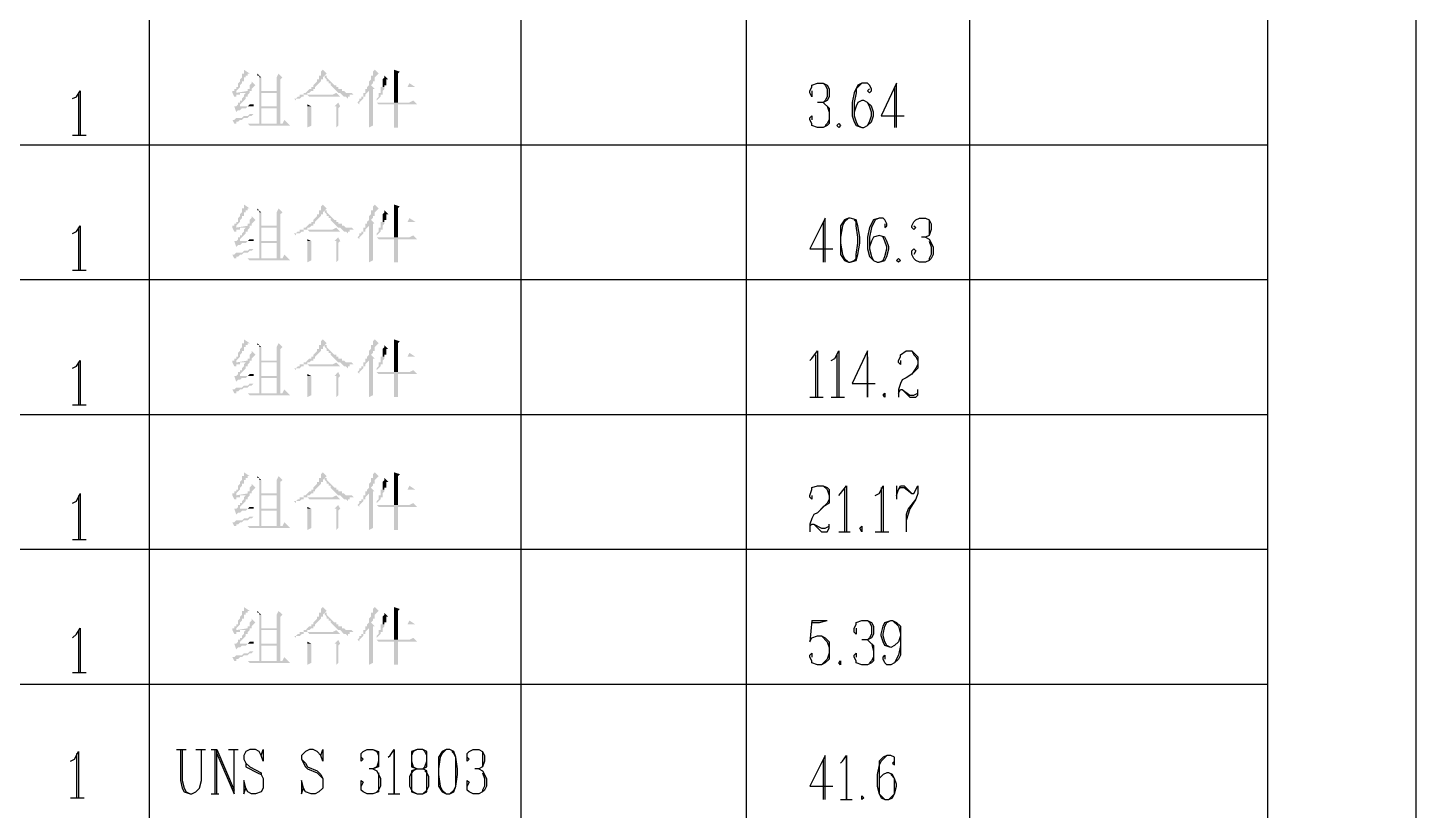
# Model space of a CAD drawing. Extents: x 51 to 246, y 3 to 417.
# Drawn here: x 215.34 to 245.87, y 81.17 to 98.37 of the extents above; entities that cross this region are included whole.
import ezdxf

# ---------------------------------------------------------------- set-up
doc = ezdxf.new("R2010")
doc.units = 0
doc.header["$MEASUREMENT"] = 0
doc.layers.add('_____1', color=160, linetype='Continuous')

msp = doc.modelspace()

# ---------------------------------------------------------------- hatches: boundary and pattern name
at = {"layer": '_____1'}
for points in [[(220.091, 97.451), (220.091, 97.366), (220.049, 97.366), (220.049, 97.282), (220.006, 97.239), (220.006, 97.197), (219.964, 97.155), (219.964, 97.07), (219.922, 97.07), (219.922, 97.028), (219.879, 97.028), (219.879, 96.985), (219.837, 96.985), (219.837, 96.943), (219.879, 96.858), (219.922, 96.858), (219.922, 96.901), (220.006, 96.901), (220.006, 96.943), (220.133, 96.943), (219.922, 96.943), (219.922, 96.985), (220.006, 97.07), (220.006, 97.112), (220.049, 97.155), (220.049, 97.197), (220.091, 97.197), (220.091, 97.282), (220.133, 97.282), (220.133, 97.324), (220.176, 97.324), (220.176, 97.366), (220.218, 97.366)], [(221.827, 97.451), (221.784, 97.409), (221.784, 97.324), (221.742, 97.324), (221.742, 97.239), (221.7, 97.239), (221.7, 97.197), (221.615, 97.112), (221.615, 97.07), (221.573, 97.07), (221.573, 97.028), (221.53, 97.028), (221.446, 96.943), (221.403, 96.943), (221.403, 96.901), (221.319, 96.901), (221.319, 96.858), (221.276, 96.858), (221.234, 96.816), (221.192, 96.816), (221.234, 96.774), (221.234, 96.816), (221.319, 96.816), (221.361, 96.858), (221.403, 96.858), (221.403, 96.901), (221.488, 96.901), (221.488, 96.943), (221.53, 96.943), (221.573, 96.985), (221.615, 96.985), (221.615, 97.028), (221.657, 97.028), (221.657, 97.07), (221.784, 97.197), (221.784, 97.239), (221.827, 97.239), (221.827, 97.282), (221.911, 97.366)], [(222.97, 97.451), (222.927, 97.409), (222.927, 97.324), (222.885, 97.324), (222.885, 97.239), (222.843, 97.197), (222.843, 97.112), (222.8, 97.07), (222.8, 97.028), (222.758, 97.028), (222.758, 96.943), (222.716, 96.943), (222.716, 96.858), (222.673, 96.858), (222.673, 96.816), (222.631, 96.816), (222.631, 96.774), (222.589, 96.731), (222.631, 96.689), (222.631, 96.731), (222.716, 96.816), (222.716, 96.858), (222.758, 96.858), (222.758, 96.901), (222.843, 96.985), (222.927, 97.028), (222.97, 97.028), (222.885, 97.112), (222.927, 97.155), (222.927, 97.197), (222.97, 97.197), (222.97, 97.282), (223.054, 97.366)], [(223.393, 97.451), (223.393, 97.07), (223.478, 97.07), (223.478, 97.366), (223.52, 97.409)], [(220.26, 97.197), (220.26, 97.155), (220.218, 97.112), (220.218, 97.028), (220.176, 97.028), (220.176, 96.985), (219.922, 96.943), (220.133, 96.943), (220.091, 96.901), (220.091, 96.858), (220.049, 96.816), (220.049, 96.774), (220.006, 96.774), (220.006, 96.731), (219.964, 96.731), (219.964, 96.689), (219.922, 96.647), (219.879, 96.647), (219.922, 96.52), (219.964, 96.562), (220.006, 96.562), (220.049, 96.604), (220.133, 96.604), (220.176, 96.647), (219.964, 96.647), (220.006, 96.647), (220.006, 96.689), (220.133, 96.816), (220.133, 96.858), (220.176, 96.858), (220.176, 96.901), (220.218, 96.943), (220.218, 96.985), (220.26, 96.985), (220.26, 97.028), (220.345, 97.112)], [(220.387, 97.366), (220.387, 97.324), (220.43, 97.324), (220.43, 97.282), (220.472, 97.282)], [(220.853, 97.366), (220.811, 97.282), (220.43, 97.282), (220.811, 97.282), (220.811, 96.985), (220.472, 96.985), (220.811, 96.943), (220.811, 96.647), (220.472, 96.647), (220.811, 96.604), (220.811, 96.266), (220.43, 96.266), (220.895, 96.266), (220.895, 97.239), (220.938, 97.282)], [(220.43, 97.282), (220.43, 96.266), (220.472, 96.266), (220.472, 96.604), (220.811, 96.604), (220.472, 96.647), (220.472, 96.943), (220.811, 96.943), (220.472, 96.985), (220.472, 97.282), (220.811, 97.282)], [(221.869, 97.324), (221.869, 97.282), (221.911, 97.239), (221.911, 97.197), (221.954, 97.197), (221.954, 97.155), (221.996, 97.155), (221.996, 97.112), (222.165, 96.943), (222.208, 96.943), (222.292, 96.858), (222.335, 96.858), (222.377, 96.816), (222.377, 96.858), (222.419, 96.858), (222.419, 96.901), (222.504, 96.901), (222.462, 96.943), (222.335, 96.943), (222.292, 96.985), (222.25, 96.985), (222.25, 97.028), (222.165, 97.028), (222.165, 97.07), (222.123, 97.07), (222.123, 97.112), (222.081, 97.112), (221.911, 97.282), (221.911, 97.324)], [(223.732, 97.155), (223.689, 97.07), (223.097, 97.07), (223.097, 96.943), (223.054, 96.943), (223.054, 96.858), (223.012, 96.816), (223.012, 96.774), (223.097, 96.858), (223.097, 96.901), (223.139, 96.901), (223.139, 96.985), (223.181, 97.028), (223.181, 97.07), (223.859, 97.07)], [(223.181, 97.324), (223.181, 97.282), (223.139, 97.239), (223.139, 97.07), (223.181, 97.07), (223.181, 97.112), (223.224, 97.112), (223.224, 97.239), (223.266, 97.239)], [(222.123, 96.943), (222.038, 96.901), (221.488, 96.901), (221.53, 96.858), (222.208, 96.858)], [(222.927, 97.028), (222.843, 96.985), (222.843, 96.181), (222.927, 96.223), (222.927, 96.435)], [(220.303, 96.689), (220.218, 96.689), (220.176, 96.647), (219.964, 96.647), (220.303, 96.647)], [(222.165, 96.731), (222.081, 96.647), (221.488, 96.647), (221.488, 96.308), (222.123, 96.308), (222.123, 96.181), (222.165, 96.223), (222.165, 96.308), (221.573, 96.308), (221.573, 96.647), (222.208, 96.647)], [(221.488, 96.689), (221.488, 96.647), (221.573, 96.647)], [(222.208, 96.647), (222.123, 96.647), (222.123, 96.308), (221.573, 96.308), (222.165, 96.308), (222.165, 96.604)], [(223.816, 96.774), (223.732, 96.731), (223.012, 96.731), (223.054, 96.689), (223.901, 96.689)], [(220.98, 96.35), (220.938, 96.266), (220.176, 96.266), (220.218, 96.223), (221.107, 96.223)], [(221.488, 96.308), (221.488, 96.181), (221.573, 96.223), (221.573, 96.308), (222.123, 96.308)], [(220.091, 94.488), (220.091, 94.403), (220.049, 94.403), (220.049, 94.318), (220.006, 94.276), (220.006, 94.234), (219.964, 94.191), (219.964, 94.107), (219.922, 94.107), (219.922, 94.064), (219.879, 94.064), (219.879, 94.022), (219.837, 94.022), (219.837, 93.98), (219.879, 93.895), (219.922, 93.895), (219.922, 93.937), (220.006, 93.937), (220.006, 93.98), (220.133, 93.98), (219.922, 93.98), (219.922, 94.022), (220.006, 94.107), (220.006, 94.149), (220.049, 94.191), (220.049, 94.234), (220.091, 94.234), (220.091, 94.318), (220.133, 94.318), (220.133, 94.36), (220.176, 94.36), (220.176, 94.403), (220.218, 94.403)], [(220.387, 94.403), (220.387, 94.36), (220.43, 94.36), (220.43, 94.318), (220.472, 94.318)], [(220.853, 94.403), (220.811, 94.318), (220.43, 94.318), (220.811, 94.318), (220.811, 94.022), (220.472, 94.022), (220.811, 93.98), (220.811, 93.683), (220.472, 93.683), (220.811, 93.641), (220.811, 93.302), (220.43, 93.302), (220.895, 93.302), (220.895, 94.276), (220.938, 94.318)], [(221.827, 94.488), (221.784, 94.445), (221.784, 94.36), (221.742, 94.36), (221.742, 94.276), (221.7, 94.276), (221.7, 94.234), (221.615, 94.149), (221.615, 94.107), (221.573, 94.107), (221.573, 94.064), (221.53, 94.064), (221.446, 93.98), (221.403, 93.98), (221.403, 93.937), (221.319, 93.937), (221.319, 93.895), (221.276, 93.895), (221.234, 93.853), (221.192, 93.853), (221.234, 93.81), (221.234, 93.853), (221.319, 93.853), (221.361, 93.895), (221.403, 93.895), (221.403, 93.937), (221.488, 93.937), (221.488, 93.98), (221.53, 93.98), (221.573, 94.022), (221.615, 94.022), (221.615, 94.064), (221.657, 94.064), (221.657, 94.107), (221.784, 94.234), (221.784, 94.276), (221.827, 94.276), (221.827, 94.318), (221.911, 94.403)], [(221.869, 94.36), (221.869, 94.318), (221.911, 94.276), (221.911, 94.234), (221.954, 94.234), (221.954, 94.191), (221.996, 94.191), (221.996, 94.149), (222.165, 93.98), (222.208, 93.98), (222.292, 93.895), (222.335, 93.895), (222.377, 93.853), (222.377, 93.895), (222.419, 93.895), (222.419, 93.937), (222.504, 93.937), (222.462, 93.98), (222.335, 93.98), (222.292, 94.022), (222.25, 94.022), (222.25, 94.064), (222.165, 94.064), (222.165, 94.107), (222.123, 94.107), (222.123, 94.149), (222.081, 94.149), (221.911, 94.318), (221.911, 94.36)], [(222.97, 94.488), (222.927, 94.445), (222.927, 94.36), (222.885, 94.36), (222.885, 94.276), (222.843, 94.234), (222.843, 94.149), (222.8, 94.107), (222.8, 94.064), (222.758, 94.064), (222.758, 93.98), (222.716, 93.98), (222.716, 93.895), (222.673, 93.895), (222.673, 93.853), (222.631, 93.853), (222.631, 93.81), (222.589, 93.768), (222.631, 93.726), (222.631, 93.768), (222.716, 93.853), (222.716, 93.895), (222.758, 93.895), (222.758, 93.937), (222.843, 94.022), (222.927, 94.064), (222.97, 94.064), (222.885, 94.149), (222.927, 94.191), (222.927, 94.234), (222.97, 94.234), (222.97, 94.318), (223.054, 94.403)], [(223.181, 94.36), (223.181, 94.318), (223.139, 94.276), (223.139, 94.107), (223.181, 94.107), (223.181, 94.149), (223.224, 94.149), (223.224, 94.276), (223.266, 94.276)], [(223.393, 94.488), (223.393, 94.107), (223.478, 94.107), (223.478, 94.403), (223.52, 94.445)], [(220.26, 94.234), (220.26, 94.191), (220.218, 94.149), (220.218, 94.064), (220.176, 94.064), (220.176, 94.022), (219.922, 93.98), (220.133, 93.98), (220.091, 93.937), (220.091, 93.895), (220.049, 93.853), (220.049, 93.81), (220.006, 93.81), (220.006, 93.768), (219.964, 93.768), (219.964, 93.726), (219.922, 93.683), (219.879, 93.683), (219.922, 93.556), (219.964, 93.599), (220.006, 93.599), (220.049, 93.641), (220.133, 93.641), (220.176, 93.683), (219.964, 93.683), (220.006, 93.683), (220.006, 93.726), (220.049, 93.768), (220.091, 93.81), (220.133, 93.853), (220.133, 93.895), (220.176, 93.895), (220.176, 93.937), (220.218, 93.98), (220.218, 94.022), (220.26, 94.022), (220.26, 94.064), (220.345, 94.149)], [(220.43, 94.318), (220.43, 93.302), (220.472, 93.302), (220.472, 93.641), (220.811, 93.641), (220.472, 93.683), (220.472, 93.98), (220.811, 93.98), (220.472, 94.022), (220.472, 94.318), (220.811, 94.318)], [(222.927, 94.064), (222.843, 94.022), (222.843, 93.218), (222.927, 93.26), (222.927, 93.472)], [(223.732, 94.191), (223.689, 94.107), (223.097, 94.107), (223.097, 93.98), (223.054, 93.98), (223.054, 93.895), (223.012, 93.853), (223.012, 93.81), (223.097, 93.895), (223.097, 93.937), (223.139, 93.937), (223.139, 94.022), (223.181, 94.064), (223.181, 94.107), (223.859, 94.107)], [(222.123, 93.98), (222.038, 93.937), (221.488, 93.937), (221.53, 93.895), (222.208, 93.895)], [(222.165, 93.768), (222.081, 93.683), (221.488, 93.683), (221.488, 93.345), (222.123, 93.345), (222.123, 93.218), (222.165, 93.26), (222.165, 93.345), (221.573, 93.345), (221.573, 93.683), (222.208, 93.683)], [(223.816, 93.81), (223.732, 93.768), (223.012, 93.768), (223.054, 93.726), (223.901, 93.726)], [(220.303, 93.726), (220.218, 93.726), (220.176, 93.683), (219.964, 93.683), (220.303, 93.683)], [(221.488, 93.726), (221.488, 93.683), (221.573, 93.683)], [(222.208, 93.683), (222.123, 93.683), (222.123, 93.345), (221.573, 93.345), (222.165, 93.345), (222.165, 93.641)], [(220.98, 93.387), (220.938, 93.302), (220.176, 93.302), (220.218, 93.26), (221.107, 93.26)], [(221.488, 93.345), (221.488, 93.218), (221.573, 93.26), (221.573, 93.345), (222.123, 93.345)], [(220.091, 91.524), (220.091, 91.44), (220.049, 91.44), (220.049, 91.355), (220.006, 91.313), (220.006, 91.27), (219.964, 91.228), (219.964, 91.143), (219.922, 91.143), (219.922, 91.101), (219.879, 91.101), (219.879, 91.059), (219.837, 91.059), (219.837, 91.016), (219.879, 90.932), (219.922, 90.932), (219.922, 90.974), (220.006, 90.974), (220.006, 91.016), (220.133, 91.016), (219.922, 91.016), (219.922, 91.059), (220.006, 91.143), (220.006, 91.185), (220.049, 91.228), (220.049, 91.27), (220.091, 91.27), (220.091, 91.355), (220.133, 91.355), (220.133, 91.397), (220.176, 91.397), (220.176, 91.44), (220.218, 91.44)], [(220.387, 91.44), (220.387, 91.397), (220.43, 91.397), (220.43, 91.355), (220.472, 91.355)], [(220.853, 91.44), (220.811, 91.355), (220.43, 91.355), (220.811, 91.355), (220.811, 91.059), (220.472, 91.059), (220.811, 91.016), (220.811, 90.72), (220.472, 90.72), (220.811, 90.678), (220.811, 90.339), (220.43, 90.339), (220.895, 90.339), (220.895, 91.313), (220.938, 91.355)], [(220.43, 91.355), (220.43, 90.339), (220.472, 90.339), (220.472, 90.678), (220.811, 90.678), (220.472, 90.72), (220.472, 91.016), (220.811, 91.016), (220.472, 91.059), (220.472, 91.355), (220.811, 91.355)], [(221.827, 91.524), (221.784, 91.482), (221.784, 91.397), (221.742, 91.397), (221.742, 91.313), (221.7, 91.313), (221.7, 91.27), (221.615, 91.185), (221.615, 91.143), (221.573, 91.143), (221.573, 91.101), (221.53, 91.101), (221.446, 91.016), (221.403, 91.016), (221.403, 90.974), (221.319, 90.974), (221.319, 90.932), (221.276, 90.932), (221.234, 90.889), (221.192, 90.889), (221.234, 90.847), (221.234, 90.889), (221.319, 90.889), (221.361, 90.932), (221.403, 90.932), (221.403, 90.974), (221.488, 90.974), (221.488, 91.016), (221.53, 91.016), (221.573, 91.059), (221.615, 91.059), (221.615, 91.101), (221.657, 91.101), (221.657, 91.143), (221.784, 91.27), (221.784, 91.313), (221.827, 91.313), (221.827, 91.355), (221.911, 91.44)], [(221.869, 91.397), (221.869, 91.355), (221.911, 91.313), (221.911, 91.27), (221.954, 91.27), (221.954, 91.228), (221.996, 91.228), (221.996, 91.185), (222.165, 91.016), (222.208, 91.016), (222.292, 90.932), (222.335, 90.932), (222.377, 90.889), (222.377, 90.932), (222.419, 90.932), (222.419, 90.974), (222.504, 90.974), (222.462, 91.016), (222.335, 91.016), (222.292, 91.059), (222.25, 91.059), (222.25, 91.101), (222.165, 91.101), (222.165, 91.143), (222.123, 91.143), (222.123, 91.185), (222.081, 91.185), (221.911, 91.355), (221.911, 91.397)], [(222.97, 91.524), (222.927, 91.482), (222.927, 91.397), (222.885, 91.397), (222.885, 91.313), (222.843, 91.27), (222.843, 91.185), (222.8, 91.143), (222.8, 91.101), (222.758, 91.101), (222.758, 91.016), (222.716, 91.016), (222.716, 90.932), (222.673, 90.932), (222.673, 90.889), (222.631, 90.889), (222.631, 90.847), (222.589, 90.805), (222.631, 90.762), (222.631, 90.805), (222.716, 90.889), (222.716, 90.932), (222.758, 90.932), (222.758, 90.974), (222.843, 91.059), (222.927, 91.101), (222.97, 91.101), (222.885, 91.185), (222.927, 91.228), (222.927, 91.27), (222.97, 91.27), (222.97, 91.355), (223.054, 91.44)], [(223.181, 91.397), (223.181, 91.355), (223.139, 91.313), (223.139, 91.143), (223.181, 91.143), (223.181, 91.185), (223.224, 91.185), (223.224, 91.313), (223.266, 91.313)], [(223.393, 91.524), (223.393, 91.143), (223.478, 91.143), (223.478, 91.44), (223.52, 91.482)], [(220.26, 91.27), (220.26, 91.228), (220.218, 91.185), (220.218, 91.101), (220.176, 91.101), (220.176, 91.059), (219.922, 91.016), (220.133, 91.016), (220.091, 90.974), (220.091, 90.932), (220.049, 90.889), (220.049, 90.847), (220.006, 90.847), (220.006, 90.805), (219.964, 90.805), (219.964, 90.762), (219.922, 90.72), (219.879, 90.72), (219.922, 90.593), (219.964, 90.635), (220.006, 90.635), (220.049, 90.678), (220.133, 90.678), (220.176, 90.72), (219.964, 90.72), (220.006, 90.72), (220.006, 90.762), (220.049, 90.805), (220.091, 90.847), (220.133, 90.889), (220.133, 90.932), (220.176, 90.932), (220.176, 90.974), (220.218, 91.016), (220.218, 91.059), (220.26, 91.059), (220.26, 91.101), (220.345, 91.185)], [(222.123, 91.016), (222.038, 90.974), (221.488, 90.974), (221.53, 90.932), (222.208, 90.932)], [(222.927, 91.101), (222.843, 91.059), (222.843, 90.254), (222.927, 90.297), (222.927, 90.508)], [(223.732, 91.228), (223.689, 91.143), (223.097, 91.143), (223.097, 91.016), (223.054, 91.016), (223.054, 90.932), (223.012, 90.889), (223.012, 90.847), (223.097, 90.932), (223.097, 90.974), (223.139, 90.974), (223.139, 91.059), (223.181, 91.101), (223.181, 91.143), (223.859, 91.143)], [(220.303, 90.762), (220.218, 90.762), (220.176, 90.72), (219.964, 90.72), (220.303, 90.72)], [(222.165, 90.805), (222.081, 90.72), (221.488, 90.72), (221.488, 90.381), (222.123, 90.381), (222.123, 90.254), (222.165, 90.297), (222.165, 90.381), (221.573, 90.381), (221.573, 90.72), (222.208, 90.72)], [(221.488, 90.762), (221.488, 90.72), (221.573, 90.72)], [(222.208, 90.72), (222.123, 90.72), (222.123, 90.381), (221.573, 90.381), (222.165, 90.381), (222.165, 90.678)], [(223.816, 90.847), (223.732, 90.805), (223.012, 90.805), (223.054, 90.762), (223.901, 90.762)], [(220.98, 90.424), (220.938, 90.339), (220.176, 90.339), (220.218, 90.297), (221.107, 90.297)], [(221.488, 90.381), (221.488, 90.254), (221.573, 90.297), (221.573, 90.381), (222.123, 90.381)], [(220.091, 88.603), (220.091, 88.519), (220.049, 88.519), (220.049, 88.434), (220.006, 88.392), (220.006, 88.349), (219.964, 88.307), (219.964, 88.222), (219.922, 88.222), (219.922, 88.18), (219.879, 88.18), (219.879, 88.138), (219.837, 88.138), (219.837, 88.095), (219.879, 88.01), (219.922, 88.01), (219.922, 88.053), (220.006, 88.053), (220.006, 88.095), (220.133, 88.095), (219.922, 88.095), (219.922, 88.138), (220.006, 88.222), (220.006, 88.265), (220.049, 88.307), (220.049, 88.349), (220.091, 88.349), (220.091, 88.434), (220.133, 88.434), (220.133, 88.476), (220.176, 88.476), (220.176, 88.519), (220.218, 88.519)], [(221.827, 88.603), (221.784, 88.561), (221.784, 88.476), (221.742, 88.476), (221.742, 88.392), (221.7, 88.392), (221.7, 88.349), (221.615, 88.265), (221.615, 88.222), (221.573, 88.222), (221.573, 88.18), (221.53, 88.18), (221.446, 88.095), (221.403, 88.095), (221.403, 88.053), (221.319, 88.053), (221.319, 88.01), (221.276, 88.01), (221.234, 87.968), (221.192, 87.968), (221.234, 87.926), (221.234, 87.968), (221.319, 87.968), (221.361, 88.01), (221.403, 88.01), (221.403, 88.053), (221.488, 88.053), (221.488, 88.095), (221.53, 88.095), (221.573, 88.138), (221.615, 88.138), (221.615, 88.18), (221.657, 88.18), (221.657, 88.222), (221.784, 88.349), (221.784, 88.392), (221.827, 88.392), (221.827, 88.434), (221.911, 88.519)], [(222.97, 88.603), (222.927, 88.561), (222.927, 88.476), (222.885, 88.476), (222.885, 88.392), (222.843, 88.349), (222.843, 88.265), (222.8, 88.222), (222.8, 88.18), (222.758, 88.18), (222.758, 88.095), (222.716, 88.095), (222.716, 88.01), (222.673, 88.01), (222.673, 87.968), (222.631, 87.968), (222.631, 87.926), (222.589, 87.884), (222.631, 87.841), (222.631, 87.884), (222.716, 87.968), (222.716, 88.01), (222.758, 88.01), (222.758, 88.053), (222.843, 88.138), (222.927, 88.18), (222.97, 88.18), (222.885, 88.265), (222.927, 88.307), (222.927, 88.349), (222.97, 88.349), (222.97, 88.434), (223.054, 88.519)], [(223.393, 88.603), (223.393, 88.222), (223.478, 88.222), (223.478, 88.519), (223.52, 88.561)], [(220.26, 88.349), (220.26, 88.307), (220.218, 88.265), (220.218, 88.18), (220.176, 88.18), (220.176, 88.138), (219.922, 88.095), (220.133, 88.095), (220.091, 88.053), (220.091, 88.01), (220.049, 87.968), (220.049, 87.926), (220.006, 87.926), (220.006, 87.884), (219.964, 87.884), (219.964, 87.841), (219.922, 87.799), (219.879, 87.799), (219.922, 87.672), (219.964, 87.714), (220.006, 87.714), (220.049, 87.757), (220.133, 87.757), (220.176, 87.799), (219.964, 87.799), (220.006, 87.799), (220.006, 87.841), (220.049, 87.884), (220.091, 87.926), (220.133, 87.968), (220.133, 88.01), (220.176, 88.01), (220.176, 88.053), (220.218, 88.095), (220.218, 88.138), (220.26, 88.138), (220.26, 88.18), (220.345, 88.265)], [(220.387, 88.519), (220.387, 88.476), (220.43, 88.476), (220.43, 88.434), (220.472, 88.434)], [(220.853, 88.519), (220.811, 88.434), (220.43, 88.434), (220.811, 88.434), (220.811, 88.138), (220.472, 88.138), (220.811, 88.095), (220.811, 87.799), (220.472, 87.799), (220.811, 87.757), (220.811, 87.418), (220.43, 87.418), (220.895, 87.418), (220.895, 88.392), (220.938, 88.434)], [(220.43, 88.434), (220.43, 87.418), (220.472, 87.418), (220.472, 87.757), (220.811, 87.757), (220.472, 87.799), (220.472, 88.095), (220.811, 88.095), (220.472, 88.138), (220.472, 88.434), (220.811, 88.434)], [(221.869, 88.476), (221.869, 88.434), (221.911, 88.392), (221.911, 88.349), (221.954, 88.349), (221.954, 88.307), (221.996, 88.307), (221.996, 88.265), (222.165, 88.095), (222.208, 88.095), (222.292, 88.01), (222.335, 88.01), (222.377, 87.968), (222.377, 88.01), (222.419, 88.01), (222.419, 88.053), (222.504, 88.053), (222.462, 88.095), (222.335, 88.095), (222.292, 88.138), (222.25, 88.138), (222.25, 88.18), (222.165, 88.18), (222.165, 88.222), (222.123, 88.222), (222.123, 88.265), (222.081, 88.265), (221.911, 88.434), (221.911, 88.476)], [(223.732, 88.307), (223.689, 88.222), (223.097, 88.222), (223.097, 88.095), (223.054, 88.095), (223.054, 88.01), (223.012, 87.968), (223.012, 87.926), (223.097, 88.01), (223.097, 88.053), (223.139, 88.053), (223.139, 88.138), (223.181, 88.18), (223.181, 88.222), (223.859, 88.222)], [(223.181, 88.476), (223.181, 88.434), (223.139, 88.392), (223.139, 88.222), (223.181, 88.222), (223.181, 88.265), (223.224, 88.265), (223.224, 88.392), (223.266, 88.392)], [(222.123, 88.095), (222.038, 88.053), (221.488, 88.053), (221.53, 88.01), (222.208, 88.01)], [(222.927, 88.18), (222.843, 88.138), (222.843, 87.333), (222.927, 87.376), (222.927, 87.587)], [(220.303, 87.841), (220.218, 87.841), (220.176, 87.799), (219.964, 87.799), (220.303, 87.799)], [(222.165, 87.884), (222.081, 87.799), (221.488, 87.799), (221.488, 87.46), (222.123, 87.46), (222.123, 87.333), (222.165, 87.376), (222.165, 87.46), (221.573, 87.46), (221.573, 87.799), (222.208, 87.799)], [(221.488, 87.841), (221.488, 87.799), (221.573, 87.799)], [(222.208, 87.799), (222.123, 87.799), (222.123, 87.46), (221.573, 87.46), (222.165, 87.46), (222.165, 87.757)], [(223.816, 87.926), (223.732, 87.884), (223.012, 87.884), (223.054, 87.841), (223.901, 87.841)], [(220.98, 87.503), (220.938, 87.418), (220.176, 87.418), (220.218, 87.376), (221.107, 87.376)], [(221.488, 87.46), (221.488, 87.333), (221.573, 87.376), (221.573, 87.46), (222.123, 87.46)], [(220.091, 85.64), (220.091, 85.555), (220.049, 85.555), (220.049, 85.471), (220.006, 85.428), (220.006, 85.386), (219.964, 85.344), (219.964, 85.259), (219.922, 85.259), (219.922, 85.217), (219.879, 85.217), (219.879, 85.174), (219.837, 85.174), (219.837, 85.132), (219.879, 85.047), (219.922, 85.047), (219.922, 85.09), (220.006, 85.09), (220.006, 85.132), (220.133, 85.132), (219.922, 85.132), (219.922, 85.174), (220.006, 85.259), (220.006, 85.301), (220.049, 85.344), (220.049, 85.386), (220.091, 85.386), (220.091, 85.471), (220.133, 85.471), (220.133, 85.513), (220.176, 85.513), (220.176, 85.555), (220.218, 85.555)], [(220.387, 85.555), (220.387, 85.513), (220.43, 85.513), (220.43, 85.471), (220.472, 85.471)], [(220.853, 85.555), (220.811, 85.471), (220.43, 85.471), (220.811, 85.471), (220.811, 85.174), (220.472, 85.174), (220.811, 85.132), (220.811, 84.835), (220.472, 84.835), (220.811, 84.793), (220.811, 84.455), (220.43, 84.455), (220.895, 84.455), (220.895, 85.428), (220.938, 85.471)], [(221.827, 85.64), (221.784, 85.598), (221.784, 85.513), (221.742, 85.513), (221.742, 85.428), (221.7, 85.428), (221.7, 85.386), (221.615, 85.301), (221.615, 85.259), (221.573, 85.259), (221.573, 85.217), (221.53, 85.217), (221.446, 85.132), (221.403, 85.132), (221.403, 85.09), (221.319, 85.09), (221.319, 85.047), (221.276, 85.047), (221.234, 85.005), (221.192, 85.005), (221.234, 84.963), (221.234, 85.005), (221.319, 85.005), (221.361, 85.047), (221.403, 85.047), (221.403, 85.09), (221.488, 85.09), (221.488, 85.132), (221.53, 85.132), (221.573, 85.174), (221.615, 85.174), (221.615, 85.217), (221.657, 85.217), (221.657, 85.259), (221.784, 85.386), (221.784, 85.428), (221.827, 85.428), (221.827, 85.471), (221.911, 85.555)], [(221.869, 85.513), (221.869, 85.471), (221.911, 85.428), (221.911, 85.386), (221.954, 85.386), (221.954, 85.344), (221.996, 85.344), (221.996, 85.301), (222.165, 85.132), (222.208, 85.132), (222.292, 85.047), (222.335, 85.047), (222.377, 85.005), (222.377, 85.047), (222.419, 85.047), (222.419, 85.09), (222.504, 85.09), (222.462, 85.132), (222.335, 85.132), (222.292, 85.174), (222.25, 85.174), (222.25, 85.217), (222.165, 85.217), (222.165, 85.259), (222.123, 85.259), (222.123, 85.301), (222.081, 85.301), (221.911, 85.471), (221.911, 85.513)], [(222.97, 85.64), (222.927, 85.598), (222.927, 85.513), (222.885, 85.513), (222.885, 85.428), (222.843, 85.386), (222.843, 85.301), (222.8, 85.259), (222.8, 85.217), (222.758, 85.217), (222.758, 85.132), (222.716, 85.132), (222.716, 85.047), (222.673, 85.047), (222.673, 85.005), (222.631, 85.005), (222.631, 84.963), (222.589, 84.92), (222.631, 84.878), (222.631, 84.92), (222.716, 85.005), (222.716, 85.047), (222.758, 85.047), (222.758, 85.09), (222.843, 85.174), (222.927, 85.217), (222.97, 85.217), (222.885, 85.301), (222.927, 85.344), (222.927, 85.386), (222.97, 85.386), (222.97, 85.471), (223.054, 85.555)], [(223.181, 85.513), (223.181, 85.471), (223.139, 85.428), (223.139, 85.259), (223.181, 85.259), (223.181, 85.301), (223.224, 85.301), (223.224, 85.428), (223.266, 85.428)], [(223.393, 85.64), (223.393, 85.259), (223.478, 85.259), (223.478, 85.555), (223.52, 85.598)], [(220.26, 85.386), (220.26, 85.344), (220.218, 85.301), (220.218, 85.217), (220.176, 85.217), (220.176, 85.174), (219.922, 85.132), (220.133, 85.132), (220.091, 85.09), (220.091, 85.047), (220.049, 85.005), (220.049, 84.963), (220.006, 84.963), (220.006, 84.92), (219.964, 84.92), (219.964, 84.878), (219.922, 84.835), (219.879, 84.835), (219.922, 84.709), (219.964, 84.751), (220.006, 84.751), (220.049, 84.793), (220.133, 84.793), (220.176, 84.835), (219.964, 84.835), (220.006, 84.835), (220.006, 84.878), (220.049, 84.92), (220.091, 84.963), (220.133, 85.005), (220.133, 85.047), (220.176, 85.047), (220.176, 85.09), (220.218, 85.132), (220.218, 85.174), (220.26, 85.174), (220.26, 85.217), (220.345, 85.301)], [(220.43, 85.471), (220.43, 84.455), (220.472, 84.455), (220.472, 84.793), (220.811, 84.793), (220.472, 84.835), (220.472, 85.132), (220.811, 85.132), (220.472, 85.174), (220.472, 85.471), (220.811, 85.471)], [(222.927, 85.217), (222.843, 85.174), (222.843, 84.37), (222.927, 84.412), (222.927, 84.624)], [(223.732, 85.344), (223.689, 85.259), (223.097, 85.259), (223.097, 85.132), (223.054, 85.132), (223.054, 85.047), (223.012, 85.005), (223.012, 84.963), (223.097, 85.047), (223.097, 85.09), (223.139, 85.09), (223.139, 85.174), (223.181, 85.217), (223.181, 85.259), (223.859, 85.259)], [(222.123, 85.132), (222.038, 85.09), (221.488, 85.09), (221.53, 85.047), (222.208, 85.047)], [(222.165, 84.92), (222.081, 84.835), (221.488, 84.835), (221.488, 84.497), (222.123, 84.497), (222.123, 84.37), (222.165, 84.412), (222.165, 84.497), (221.573, 84.497), (221.573, 84.835), (222.208, 84.835)], [(223.816, 84.963), (223.732, 84.92), (223.012, 84.92), (223.054, 84.878), (223.901, 84.878)], [(220.303, 84.878), (220.218, 84.878), (220.176, 84.835), (219.964, 84.835), (220.303, 84.835)], [(221.488, 84.878), (221.488, 84.835), (221.573, 84.835)], [(222.208, 84.835), (222.123, 84.835), (222.123, 84.497), (221.573, 84.497), (222.165, 84.497), (222.165, 84.793)], [(220.98, 84.539), (220.938, 84.455), (220.176, 84.455), (220.218, 84.412), (221.107, 84.412)], [(221.488, 84.497), (221.488, 84.37), (221.573, 84.412), (221.573, 84.497), (222.123, 84.497)]]:
    msp.add_hatch(color=7, dxfattribs=at).paths.add_polyline_path(points, is_closed=False)
for points in [[(223.393, 97.07), (223.478, 97.07), (223.478, 96.731), (223.393, 96.731)], [(223.393, 96.181), (223.478, 96.181), (223.478, 96.689), (223.393, 96.689)], [(220.345, 96.477), (220.218, 96.477), (220.176, 96.435), (220.091, 96.435), (220.049, 96.393), (219.922, 96.393), (219.879, 96.35), (219.837, 96.35), (219.879, 96.266), (219.922, 96.266), (219.922, 96.308), (219.964, 96.308), (220.006, 96.35), (220.049, 96.35), (220.091, 96.393), (220.176, 96.393), (220.218, 96.435), (220.26, 96.435), (220.303, 96.477)], [(223.393, 94.107), (223.478, 94.107), (223.478, 93.768), (223.393, 93.768)], [(220.345, 93.514), (220.218, 93.514), (220.176, 93.472), (220.091, 93.472), (220.049, 93.429), (219.922, 93.429), (219.879, 93.387), (219.837, 93.387), (219.879, 93.302), (219.922, 93.302), (219.922, 93.345), (219.964, 93.345), (220.006, 93.387), (220.049, 93.387), (220.091, 93.429), (220.176, 93.429), (220.218, 93.472), (220.26, 93.472), (220.303, 93.514)], [(223.393, 93.218), (223.478, 93.218), (223.478, 93.726), (223.393, 93.726)], [(223.393, 91.143), (223.478, 91.143), (223.478, 90.805), (223.393, 90.805)], [(223.393, 90.254), (223.478, 90.254), (223.478, 90.762), (223.393, 90.762)], [(220.345, 90.551), (220.218, 90.551), (220.176, 90.508), (220.091, 90.508), (220.049, 90.466), (219.922, 90.466), (219.879, 90.424), (219.837, 90.424), (219.879, 90.339), (219.922, 90.339), (219.922, 90.381), (219.964, 90.381), (220.006, 90.424), (220.049, 90.424), (220.091, 90.466), (220.176, 90.466), (220.218, 90.508), (220.26, 90.508), (220.303, 90.551)], [(223.393, 88.222), (223.478, 88.222), (223.478, 87.884), (223.393, 87.884)], [(223.393, 87.333), (223.478, 87.333), (223.478, 87.841), (223.393, 87.841)], [(220.345, 87.63), (220.218, 87.63), (220.176, 87.587), (220.091, 87.587), (220.049, 87.545), (219.922, 87.545), (219.879, 87.503), (219.837, 87.503), (219.879, 87.418), (219.922, 87.418), (219.922, 87.46), (219.964, 87.46), (220.006, 87.503), (220.049, 87.503), (220.091, 87.545), (220.176, 87.545), (220.218, 87.587), (220.26, 87.587), (220.303, 87.63)], [(223.393, 85.259), (223.478, 85.259), (223.478, 84.92), (223.393, 84.92)], [(220.345, 84.666), (220.218, 84.666), (220.176, 84.624), (220.091, 84.624), (220.049, 84.582), (219.922, 84.582), (219.879, 84.539), (219.837, 84.539), (219.879, 84.455), (219.922, 84.455), (219.922, 84.497), (219.964, 84.497), (220.006, 84.539), (220.049, 84.539), (220.091, 84.582), (220.176, 84.582), (220.218, 84.624), (220.26, 84.624), (220.303, 84.666)], [(223.393, 84.37), (223.478, 84.37), (223.478, 84.878), (223.393, 84.878)]]:
    msp.add_hatch(color=7, dxfattribs=at).paths.add_polyline_path(points)

# ---------------------------------------------------------------- linework, layer by layer
at = {"layer": '_____1', "color": 7}
for p, q in [((245.872, 3.259), (245.872, 417.025)), ((242.612, 6.519), (242.612, 413.766)), ((218.017, 28.829), (218.017, 148.928)), ((226.187, 28.829), (226.187, 148.928)), ((231.14, 31.115), (231.14, 148.928)), ((236.051, 148.928), (236.051, 28.829)), ((216.45, 96.943), (216.45, 96.012)), ((234.4, 97.07), (234.4, 96.181)), ((216.323, 96.012), (216.62, 96.012)), ((183.557, 95.8), (242.612, 95.8)), ((232.833, 94.107), (232.833, 93.218)), ((216.45, 93.98), (216.45, 93.048)), ((183.557, 92.837), (242.612, 92.837)), ((216.323, 93.048), (216.62, 93.048)), ((216.45, 91.016), (216.45, 90.085)), ((232.664, 91.185), (232.664, 90.254)), ((233.13, 91.185), (233.13, 90.254)), ((216.323, 90.085), (216.62, 90.085)), ((232.537, 90.254), (232.833, 90.254)), ((233.003, 90.254), (233.299, 90.254)), ((183.557, 89.873), (242.612, 89.873)), ((233.299, 88.265), (233.299, 87.291)), ((234.103, 88.265), (234.103, 87.291)), ((234.442, 88.307), (234.442, 88.01)), ((216.45, 88.095), (216.45, 87.122)), ((216.323, 87.122), (216.62, 87.122)), ((233.172, 87.291), (233.426, 87.291)), ((233.976, 87.291), (234.273, 87.291)), ((183.557, 86.91), (242.612, 86.91)), ((232.579, 85.344), (232.918, 85.344)), ((216.45, 85.132), (216.45, 84.201)), ((216.323, 84.201), (216.62, 84.201)), ((183.557, 83.947), (242.612, 83.947)), ((218.609, 82.507), (218.821, 82.507)), ((219.033, 82.507), (219.244, 82.507)), ((219.371, 82.507), (219.498, 82.507)), ((219.456, 81.534), (219.456, 82.507)), ((219.752, 82.507), (219.964, 82.507)), ((216.408, 82.423), (216.408, 81.449)), ((232.833, 82.296), (232.833, 81.407)), ((219.371, 81.534), (219.541, 81.534)), ((223.266, 81.534), (223.52, 81.534)), ((216.281, 81.449), (216.577, 81.449)), ((233.214, 81.407), (233.468, 81.407))]:
    msp.add_line(p, q, dxfattribs=at)
for points in [[(232.579, 96.985), (232.579, 96.858), (232.537, 96.943), (232.537, 96.985), (232.579, 97.07), (232.579, 97.112), (232.706, 97.155), (232.833, 97.155), (232.918, 97.112), (232.96, 97.028), (232.96, 96.858), (232.918, 96.774), (232.833, 96.731), (232.706, 96.731)], [(232.833, 97.155), (232.876, 97.112), (232.918, 97.028), (232.918, 96.858), (232.876, 96.774), (232.833, 96.731), (232.96, 96.604), (232.96, 96.266), (232.918, 96.223), (232.833, 96.181), (232.706, 96.181), (232.579, 96.223), (232.579, 96.266), (232.537, 96.35), (232.537, 96.393), (232.579, 96.435), (232.579, 96.35)], [(233.849, 97.028), (233.807, 96.985), (233.849, 96.943), (233.892, 96.985), (233.892, 97.028), (233.849, 97.112), (233.807, 97.155), (233.68, 97.155), (233.595, 97.112), (233.511, 96.943), (233.468, 96.731), (233.468, 96.435), (233.511, 96.308), (233.553, 96.223), (233.68, 96.181), (233.722, 96.181), (233.807, 96.223), (233.892, 96.308), (233.934, 96.435), (233.934, 96.52), (233.892, 96.647), (233.807, 96.731), (233.722, 96.774), (233.68, 96.774), (233.595, 96.731), (233.553, 96.647), (233.511, 96.52)], [(233.68, 97.155), (233.553, 97.028), (233.553, 96.943), (233.511, 96.731), (233.511, 96.435), (233.553, 96.308), (233.595, 96.223), (233.68, 96.181)], [(234.442, 96.181), (234.442, 97.155), (234.103, 96.435), (234.611, 96.435)], [(216.323, 96.816), (216.408, 96.858), (216.493, 96.985), (216.493, 96.012)], [(232.918, 96.647), (232.96, 96.52), (232.96, 96.35), (232.918, 96.266), (232.876, 96.223)], [(233.722, 96.181), (233.807, 96.223), (233.849, 96.308), (233.892, 96.435), (233.892, 96.52), (233.849, 96.647), (233.807, 96.731)], [(232.876, 93.218), (232.876, 94.191), (232.537, 93.514), (233.045, 93.514)], [(233.384, 94.191), (233.299, 94.149), (233.214, 94.022), (233.214, 93.387), (233.299, 93.26), (233.384, 93.218), (233.426, 93.218), (233.553, 93.26), (233.595, 93.387), (233.638, 93.641), (233.638, 93.768), (233.595, 94.022), (233.553, 94.149), (233.426, 94.191), (233.384, 94.191), (233.299, 94.107), (233.257, 94.022), (233.214, 93.768), (233.214, 93.641), (233.257, 93.387), (233.299, 93.302), (233.384, 93.218)], [(233.426, 93.218), (233.511, 93.26), (233.553, 93.302), (233.553, 93.387), (233.595, 93.641), (233.595, 93.768), (233.553, 94.022), (233.553, 94.107), (233.511, 94.149)], [(234.188, 94.064), (234.188, 93.98), (234.23, 94.022), (234.23, 94.064), (234.188, 94.149), (234.146, 94.191), (234.061, 94.191), (233.934, 94.149), (233.849, 93.98), (233.807, 93.768), (233.807, 93.514), (233.849, 93.345), (233.934, 93.26), (234.019, 93.218), (234.061, 93.218), (234.188, 93.26), (234.23, 93.345), (234.273, 93.514), (234.273, 93.556), (234.23, 93.683), (234.188, 93.768), (234.061, 93.81), (233.934, 93.768), (233.892, 93.683), (233.849, 93.556)], [(234.061, 94.191), (233.976, 94.149), (233.892, 93.98), (233.849, 93.768), (233.849, 93.514), (233.892, 93.345), (233.934, 93.26), (234.019, 93.218)], [(234.823, 94.022), (234.865, 93.98), (234.823, 93.937), (234.781, 93.98), (234.781, 94.022), (234.823, 94.107), (234.865, 94.149), (234.95, 94.191), (235.077, 94.191), (235.162, 94.149), (235.204, 94.064), (235.204, 93.937), (235.162, 93.81), (235.077, 93.768), (234.992, 93.768)], [(235.077, 94.191), (235.162, 94.149), (235.162, 93.81), (235.077, 93.768), (235.162, 93.726), (235.246, 93.556), (235.246, 93.387), (235.204, 93.302), (235.162, 93.26), (235.077, 93.218), (234.95, 93.218), (234.865, 93.26), (234.823, 93.302), (234.781, 93.387), (234.781, 93.472), (234.823, 93.514), (234.865, 93.472), (234.823, 93.387)], [(216.323, 93.853), (216.408, 93.895), (216.493, 94.022), (216.493, 93.048)], [(234.061, 93.218), (234.146, 93.26), (234.188, 93.345), (234.23, 93.514), (234.23, 93.556), (234.188, 93.683), (234.146, 93.768)], [(235.162, 93.683), (235.204, 93.556), (235.204, 93.387), (235.162, 93.302), (235.162, 93.26)], [(216.323, 90.889), (216.408, 90.932), (216.493, 91.059), (216.493, 90.085)], [(232.537, 91.059), (232.579, 91.101), (232.706, 91.27), (232.706, 90.254)], [(233.003, 91.059), (233.087, 91.101), (233.172, 91.27), (233.172, 90.254)], [(233.807, 91.143), (233.807, 90.254), (233.807, 91.27), (233.468, 90.551), (233.976, 90.551)], [(234.527, 91.059), (234.527, 90.974), (234.484, 91.016), (234.484, 91.059), (234.527, 91.143), (234.527, 91.185), (234.654, 91.27), (234.781, 91.27), (234.865, 91.185), (234.908, 91.143), (234.908, 90.889), (234.781, 90.762), (234.654, 90.678), (234.569, 90.635), (234.527, 90.551), (234.484, 90.424), (234.484, 90.254)], [(234.781, 91.27), (234.823, 91.185), (234.865, 91.143), (234.908, 91.059), (234.908, 90.974), (234.865, 90.889), (234.781, 90.762), (234.654, 90.678)], [(234.484, 90.339), (234.527, 90.424), (234.569, 90.424), (234.738, 90.297), (234.823, 90.297), (234.908, 90.339), (234.908, 90.424)], [(234.569, 90.424), (234.738, 90.254), (234.865, 90.254), (234.908, 90.297), (234.908, 90.424)], [(232.579, 88.095), (232.579, 88.01), (232.537, 88.053), (232.537, 88.095), (232.579, 88.222), (232.579, 88.265), (232.706, 88.307), (232.833, 88.307), (232.918, 88.265), (232.96, 88.222), (232.96, 87.926), (232.833, 87.841), (232.706, 87.714), (232.622, 87.672), (232.579, 87.587), (232.537, 87.46), (232.537, 87.291)], [(232.833, 88.307), (232.918, 88.222), (232.96, 88.095), (232.96, 88.01), (232.918, 87.926), (232.706, 87.714)], [(233.172, 88.095), (233.214, 88.138), (233.341, 88.307), (233.341, 87.291)], [(233.976, 88.095), (234.061, 88.138), (234.146, 88.307), (234.146, 87.291)], [(234.442, 88.095), (234.484, 88.222), (234.527, 88.307), (234.611, 88.307), (234.781, 88.138), (234.823, 88.138), (234.908, 88.307)], [(234.484, 88.222), (234.527, 88.265), (234.611, 88.265), (234.781, 88.138)], [(234.908, 88.307), (234.908, 88.138), (234.865, 88.01), (234.738, 87.799), (234.654, 87.545), (234.654, 87.291)], [(216.323, 87.926), (216.408, 87.968), (216.493, 88.138), (216.493, 87.122)], [(234.865, 88.01), (234.696, 87.799), (234.654, 87.672), (234.654, 87.291)], [(232.537, 87.418), (232.579, 87.46), (232.622, 87.46), (232.791, 87.376), (232.876, 87.376), (232.96, 87.418), (232.96, 87.46)], [(232.622, 87.46), (232.791, 87.291), (232.918, 87.291), (232.96, 87.376), (232.96, 87.46)], [(232.579, 85.344), (232.537, 84.878), (232.579, 84.963), (232.706, 85.005), (232.791, 85.005), (232.876, 84.963), (232.96, 84.878), (232.96, 84.497), (232.876, 84.412), (232.791, 84.37), (232.706, 84.37), (232.579, 84.412), (232.579, 84.455), (232.537, 84.539), (232.537, 84.582), (232.579, 84.624), (232.579, 84.539)], [(232.579, 85.301), (232.749, 85.301), (232.918, 85.344)], [(233.553, 85.174), (233.553, 85.047), (233.511, 85.09), (233.511, 85.174), (233.553, 85.259), (233.553, 85.301), (233.68, 85.344), (233.807, 85.344), (233.892, 85.301), (233.934, 85.217), (233.934, 85.047), (233.892, 84.963), (233.807, 84.92), (233.68, 84.92)], [(233.807, 85.344), (233.849, 85.301), (233.892, 85.217), (233.892, 85.047), (233.849, 84.963), (233.807, 84.92), (233.849, 84.878), (233.934, 84.793), (233.934, 84.455), (233.892, 84.412), (233.807, 84.37), (233.68, 84.37), (233.553, 84.412), (233.553, 84.455), (233.511, 84.539), (233.511, 84.582), (233.553, 84.624), (233.553, 84.539)], [(234.527, 85.005), (234.484, 84.878), (234.4, 84.793), (234.315, 84.751), (234.188, 84.793), (234.146, 84.878), (234.103, 85.005), (234.103, 85.047), (234.146, 85.217), (234.188, 85.301), (234.315, 85.344), (234.357, 85.344), (234.442, 85.301), (234.527, 85.217), (234.527, 84.582), (234.484, 84.497), (234.4, 84.412), (234.315, 84.37), (234.23, 84.37), (234.188, 84.412), (234.146, 84.497), (234.146, 84.539), (234.188, 84.582), (234.188, 84.497)], [(234.315, 84.751), (234.23, 84.793), (234.188, 84.878), (234.146, 85.005), (234.146, 85.047), (234.188, 85.217), (234.23, 85.301), (234.315, 85.344)], [(234.357, 85.344), (234.484, 85.217), (234.527, 85.047), (234.527, 84.793), (234.484, 84.582), (234.4, 84.412)], [(216.323, 84.963), (216.408, 85.047), (216.493, 85.174), (216.493, 84.201)], [(232.791, 85.005), (232.918, 84.878), (232.96, 84.751), (232.96, 84.624), (232.918, 84.497), (232.791, 84.37)], [(233.892, 84.835), (233.934, 84.666), (233.934, 84.539), (233.892, 84.455), (233.849, 84.412)], [(216.281, 82.253), (216.366, 82.296), (216.45, 82.465), (216.45, 81.449)], [(218.694, 82.507), (218.694, 81.83), (218.736, 81.66), (218.779, 81.576), (218.906, 81.534), (218.948, 81.534), (219.033, 81.576), (219.117, 81.66), (219.16, 81.83), (219.16, 82.507)], [(218.736, 82.507), (218.736, 81.83), (218.779, 81.66), (218.821, 81.576), (218.906, 81.534)], [(219.498, 81.534), (219.498, 82.507), (219.879, 81.618)], [(219.498, 82.423), (219.879, 81.534), (219.879, 82.507)], [(220.472, 82.38), (220.514, 82.507), (220.514, 82.253), (220.472, 82.38), (220.43, 82.465), (220.345, 82.507), (220.218, 82.507), (220.133, 82.465), (220.091, 82.38), (220.091, 82.296), (220.133, 82.211), (220.133, 82.126), (220.387, 81.999), (220.472, 81.957), (220.514, 81.872)], [(221.784, 82.38), (221.827, 82.507), (221.827, 82.253), (221.784, 82.38), (221.7, 82.465), (221.615, 82.507), (221.53, 82.507), (221.446, 82.465), (221.361, 82.38), (221.361, 82.296), (221.446, 82.126), (221.488, 82.084), (221.7, 81.999), (221.742, 81.957), (221.827, 81.872)], [(222.673, 82.338), (222.716, 82.296), (222.673, 82.253), (222.673, 82.423), (222.716, 82.465), (222.8, 82.507), (222.927, 82.507), (223.054, 82.465), (223.054, 82.126), (222.927, 82.084), (222.843, 82.084)], [(222.927, 82.507), (223.012, 82.465), (223.054, 82.38), (223.054, 82.253), (223.012, 82.126), (222.927, 82.084), (223.012, 82.042), (223.097, 81.872), (223.097, 81.703), (223.054, 81.618), (223.054, 81.576), (222.927, 81.534), (222.8, 81.534), (222.716, 81.576), (222.673, 81.618), (222.673, 81.83), (222.716, 81.788), (222.673, 81.703)], [(223.266, 82.338), (223.308, 82.38), (223.393, 82.507), (223.393, 81.534), (223.393, 82.465)], [(223.901, 82.507), (223.774, 82.465), (223.774, 82.126), (223.901, 82.084), (224.028, 82.084), (224.113, 82.126), (224.113, 82.465), (224.028, 82.507), (223.901, 82.507), (223.816, 82.465), (223.774, 82.38), (223.774, 82.253), (223.816, 82.126), (223.901, 82.084)], [(224.028, 82.084), (224.07, 82.126), (224.113, 82.253), (224.113, 82.38), (224.07, 82.465), (224.028, 82.507)], [(224.536, 82.507), (224.451, 82.465), (224.367, 82.338), (224.367, 81.703), (224.451, 81.576), (224.536, 81.534), (224.621, 81.534), (224.705, 81.576), (224.748, 81.703), (224.79, 81.957), (224.79, 82.084), (224.748, 82.338), (224.705, 82.465), (224.621, 82.507), (224.536, 82.507), (224.451, 82.423), (224.409, 82.338), (224.367, 82.084), (224.367, 81.957), (224.409, 81.703), (224.451, 81.618), (224.536, 81.534)], [(224.621, 81.534), (224.705, 81.618), (224.748, 81.703), (224.748, 82.338), (224.705, 82.423), (224.663, 82.465)], [(225.002, 82.338), (225.044, 82.296), (225.002, 82.253), (225.002, 82.423), (225.044, 82.465), (225.129, 82.507), (225.256, 82.507), (225.34, 82.465), (225.383, 82.38), (225.383, 82.253), (225.34, 82.126), (225.256, 82.084), (225.171, 82.084)], [(225.256, 82.507), (225.34, 82.465), (225.34, 82.126), (225.256, 82.084), (225.34, 82.042), (225.425, 81.872), (225.425, 81.703), (225.383, 81.618), (225.34, 81.576), (225.256, 81.534), (225.129, 81.534), (225.044, 81.576), (225.002, 81.618), (225.002, 81.83), (225.044, 81.788), (225.002, 81.703)], [(220.091, 82.296), (220.133, 82.211), (220.218, 82.126), (220.472, 81.999), (220.472, 81.957), (220.514, 81.872), (220.514, 81.66), (220.472, 81.576), (220.345, 81.534), (220.26, 81.534), (220.176, 81.576), (220.133, 81.66), (220.091, 81.83), (220.091, 81.534), (220.133, 81.66)], [(221.361, 82.296), (221.446, 82.211), (221.488, 82.126), (221.7, 82.042), (221.784, 81.957), (221.827, 81.872), (221.827, 81.66), (221.742, 81.576), (221.657, 81.534), (221.573, 81.534), (221.446, 81.576), (221.403, 81.66), (221.361, 81.83), (221.361, 81.534), (221.403, 81.66)], [(232.876, 81.407), (232.876, 82.38), (232.537, 81.703), (233.045, 81.703)], [(233.214, 82.211), (233.257, 82.253), (233.341, 82.38), (233.341, 81.407), (233.341, 82.338)], [(234.4, 82.253), (234.357, 82.211), (234.4, 82.169), (234.4, 82.338), (234.315, 82.38), (234.23, 82.38), (234.146, 82.338), (234.061, 82.253), (234.061, 82.169), (234.019, 81.957), (234.019, 81.703), (234.061, 81.534), (234.103, 81.449), (234.188, 81.407), (234.273, 81.407), (234.357, 81.449), (234.4, 81.534), (234.442, 81.703), (234.442, 81.745), (234.4, 81.872), (234.357, 81.957), (234.273, 81.999), (234.23, 81.999), (234.146, 81.957), (234.061, 81.872), (234.061, 81.745)], [(234.23, 82.38), (234.103, 82.253), (234.061, 82.169), (234.061, 81.534), (234.188, 81.407)], [(223.054, 81.999), (223.054, 81.618), (223.012, 81.576)], [(223.901, 82.084), (223.774, 82.042), (223.774, 81.999), (223.732, 81.915), (223.732, 81.703), (223.774, 81.618), (223.774, 81.576), (223.901, 81.534), (224.028, 81.534), (224.113, 81.576), (224.113, 81.618), (224.155, 81.703), (224.155, 81.915), (224.113, 81.999), (224.113, 82.042), (224.028, 82.084)], [(223.901, 82.084), (223.816, 82.042), (223.774, 81.999), (223.774, 81.618), (223.816, 81.576), (223.901, 81.534)], [(224.028, 81.534), (224.113, 81.618), (224.113, 81.999), (224.07, 82.042)], [(225.34, 81.999), (225.383, 81.872), (225.383, 81.703), (225.34, 81.618), (225.34, 81.576)], [(234.273, 81.407), (234.4, 81.534), (234.4, 81.872), (234.315, 81.957)]]:
    msp.add_lwpolyline(points, dxfattribs=at)
for points in [[(233.214, 96.223), (233.172, 96.181), (233.13, 96.223), (233.172, 96.266)], [(234.527, 93.26), (234.484, 93.218), (234.442, 93.26), (234.484, 93.302)], [(234.188, 90.297), (234.188, 90.254), (234.146, 90.297), (234.188, 90.339)], [(233.68, 87.376), (233.68, 87.291), (233.638, 87.376), (233.68, 87.418)], [(233.214, 84.412), (233.214, 84.37), (233.172, 84.412), (233.214, 84.455)], [(233.722, 81.449), (233.68, 81.407), (233.68, 81.491)]]:
    msp.add_lwpolyline(points, close=True, dxfattribs=at)

doc.saveas('drawing.dxf')
